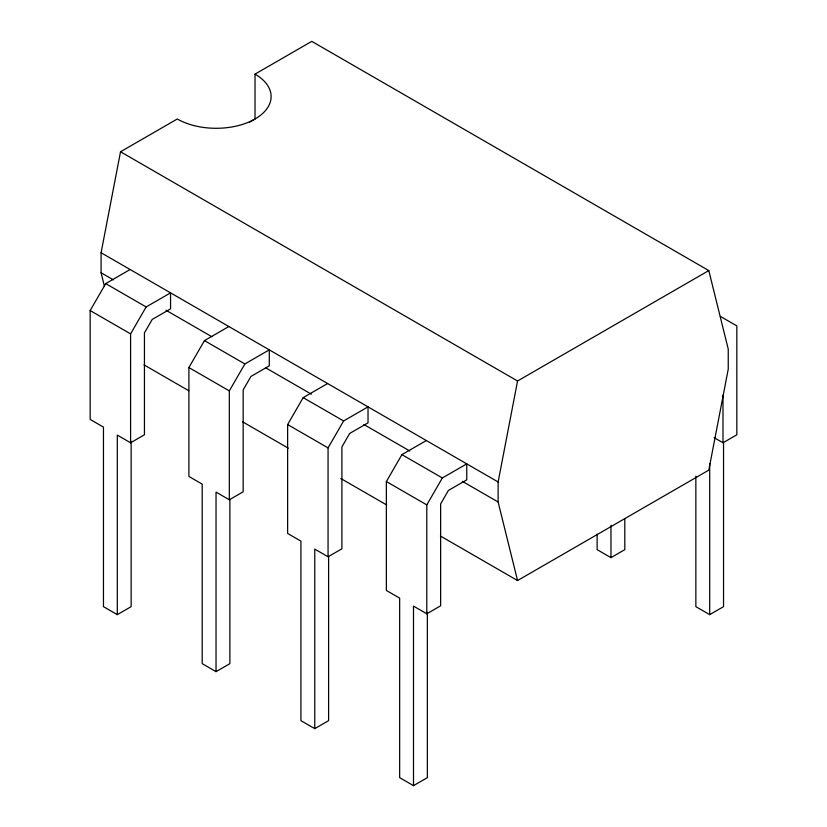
<?xml version="1.0" encoding="UTF-8"?>
<svg xmlns="http://www.w3.org/2000/svg" width="827" height="827" viewBox="0 0 827 827"><rect width="100%" height="100%" fill="white"/><g stroke="black" fill="none" stroke-linecap="round" stroke-linejoin="round"><path stroke-width="1.24" d="M104.481 286.493L101.09 272.776L101.09 252.752L120.525 151.765L177.278 118.995A54.975 31.736 0 0 0 255.026 118.995A54.975 31.736 0 0 0 255.026 74.12L311.769 41.35L708.801 270.574L728.246 349.118L728.246 369.142L708.801 470.129L517.557 580.544L440.388 535.999M517.557 580.544L498.123 501.999L498.123 481.976L517.557 380.989L708.801 270.574M131.142 441.318L131.142 606.656L117.3 614.637L103.458 606.656L103.458 427.114L90.164 419.434L90.164 310.549L105.722 283.609L130.128 269.519M130.594 442.776L130.594 333.881L146.141 306.951L170.558 292.861L170.558 308.843L152.209 319.429L144.436 332.899L144.436 434.785L130.594 442.776L117.3 435.105L117.3 614.637M229.875 499.611L229.875 663.657L216.033 671.648L202.191 663.657L202.191 484.115L188.897 476.435L188.897 367.55L204.455 340.621L228.862 326.52M229.327 499.777L229.327 390.892L244.875 363.952L269.292 349.862L269.292 365.844L250.943 376.44L243.169 389.899L243.169 491.786L229.327 499.777L216.033 492.106L216.033 671.648M328.608 556.612L328.608 720.658L314.767 728.649L300.925 720.658L300.925 541.116L287.631 533.446L287.631 424.551L303.178 397.622L327.595 383.532M328.061 556.778L328.061 447.893L343.608 420.964L368.025 406.863L368.025 422.845L349.676 433.441L341.902 446.9L341.902 548.797L328.061 556.778L314.767 549.107L314.767 728.649M427.342 612.331L427.342 777.659L413.5 785.65L399.658 777.659L399.658 598.117L386.364 590.447L386.364 481.552L401.912 454.623L426.329 440.533M426.794 613.789L426.794 504.894L442.342 477.965L466.759 463.875L466.759 479.846L448.41 490.442L440.636 503.912L440.636 605.798L426.794 613.789L413.5 606.108L413.5 785.65M249.465 122.21L255.026 119.005L255.026 74.12M714.135 437.659L722.994 442.776L736.836 434.785L736.836 325.9L720.441 316.431M597.125 534.149L597.125 549.645L610.967 557.636L624.809 549.645L624.809 518.653M695.858 476.197L695.858 606.656L709.7 614.637L723.542 606.656L723.542 442.61M120.525 151.765L517.557 380.989M101.09 252.752L498.123 481.976M101.09 272.776L113.392 279.877M165.958 310.228L211.815 336.703M265.498 367.695L311.355 394.169M363.911 424.52L409.768 450.984M462.334 481.335L498.123 501.999M105.722 283.609L146.141 306.951M204.455 340.621L244.875 363.952M303.178 397.622L343.608 420.964M401.912 454.623L442.342 477.965M90.164 310.549L130.594 333.881M188.897 367.55L229.327 390.892M287.631 424.551L328.061 447.893M386.364 481.552L426.794 504.894M144.012 364.883L188.752 390.716M242.435 421.708L288.282 448.182M340.848 478.523L386.705 504.997M722.994 395.058L722.994 442.776M709.7 463.513L709.7 614.637M610.967 525.341L610.967 557.636"/></g></svg>
